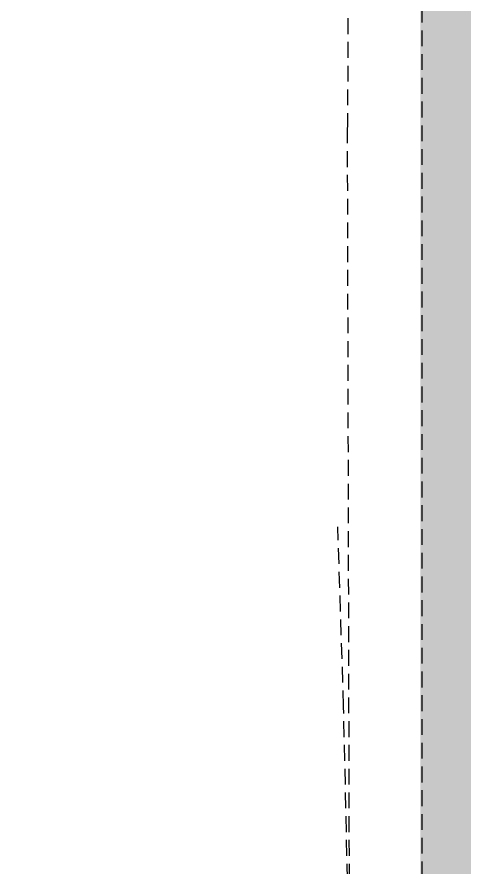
# Model space of a CAD drawing. Header units: millimetres. Extents: x 0 to 460473, y -68369 to 85219.
# Drawn here: x 231285.7 to 231464.6, y -38725 to -38389.1 of the extents above; entities that cross this region are included whole.
import ezdxf

# ---------------------------------------------------------------- set-up
doc = ezdxf.new("R2010")
doc.units = ezdxf.units.MM
doc.header["$LTSCALE"] = 50
doc.linetypes.add('HIDDEN2', pattern=[0.1875, 0.125, -0.0625])
doc.layers.add('fur', color=6, linetype='Continuous')
doc.layers.add('hid', color=8, linetype='HIDDEN2')

msp = doc.modelspace()

# ---------------------------------------------------------------- linework, layer by layer
at = {"layer": 'fur', "color": 40, "lineweight": 50, "true_color": 0xf8d731, "const_width": 20}
msp.add_lwpolyline([(231454.62857818, -37422.47504293), (231454.62857818, -39432.25663589), (230244.58358802, -39432.25663589), (230244.58358802, -37422.47504293)], close=True, dxfattribs=at)
at = {"layer": 'hid'}
for p, q in [((231445.38953013, -39441.24134443), (231445.38953013, -37668.9292549)), ((231416.64133509, -38220.81168889), (231415.96244505, -38432.53916086)), ((231416.79413691, -38767.08795696), (231415.96244505, -38432.53916086)), ((231414.42280268, -38661.24838396), (231412.13752493, -38590.301172)), ((231416.79413691, -38767.08795696), (231414.42280268, -38661.24838396))]:
    msp.add_line(p, q, dxfattribs=at)

doc.saveas('drawing.dxf')
